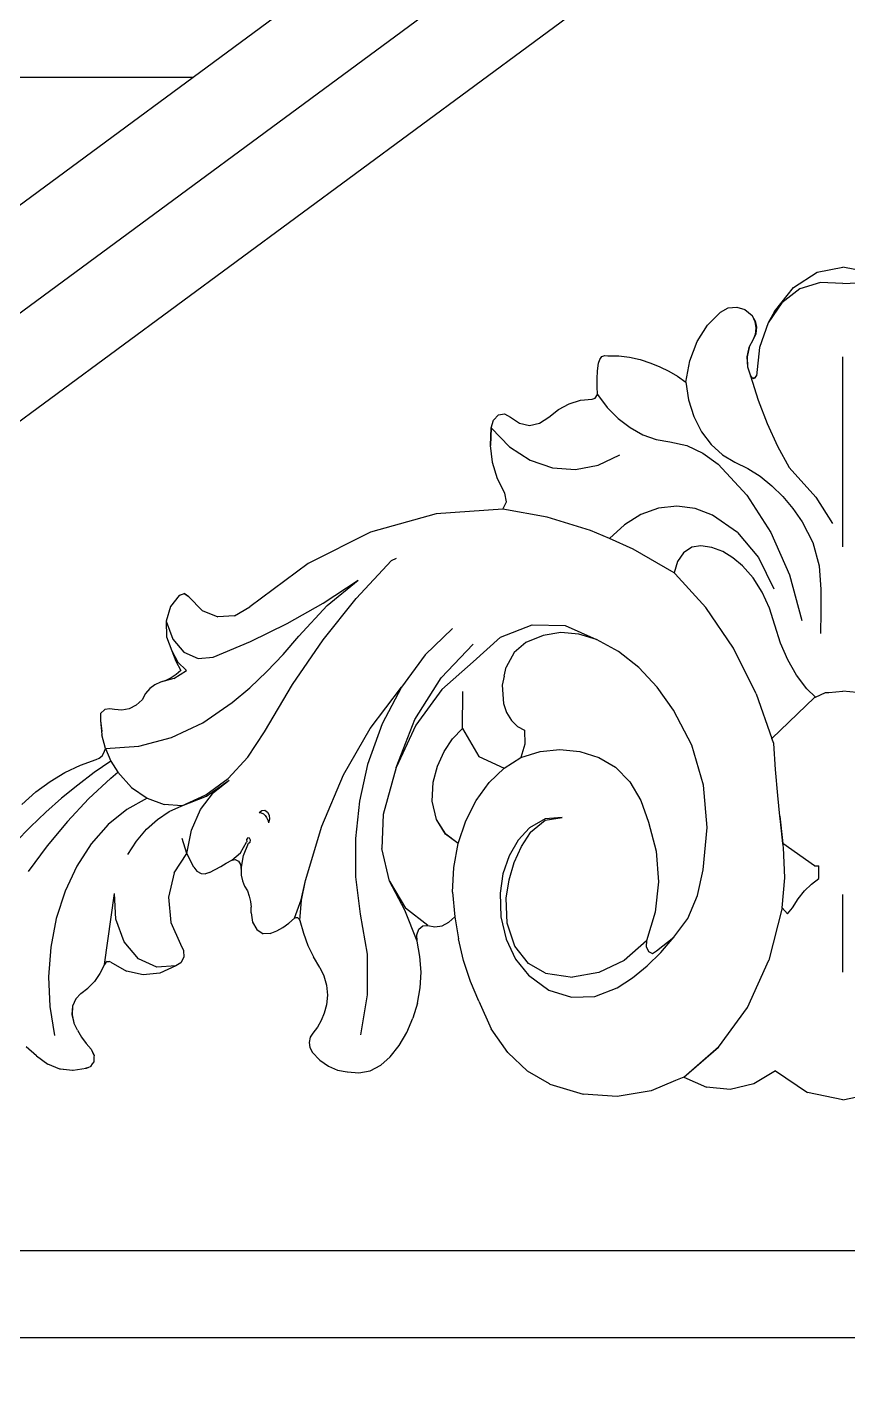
# Model space of a CAD drawing. Header units: inches. Extents: x -343 to 13887, y -13069 to -746.
# Drawn here: x 3020.05 to 3038.94, y -9011.16 to -8980.01 of the extents above; entities that cross this region are included whole.
import ezdxf

# ---------------------------------------------------------------- set-up
doc = ezdxf.new("R2010")
doc.units = ezdxf.units.IN
doc.header["$LTSCALE"] = 17
doc.header["$MEASUREMENT"] = 0
doc.layers.add('OUTLINE', color=1, linetype='Continuous', lineweight=25)

# ---------------------------------------------------------------- blocks, each defined once
blk = doc.blocks.new('dsdssdds')
for p, q in [((322.246, 167.867), (323.125, 168.046)), ((324.004, 167.867), (323.125, 168.046)), ((321.446, 167.347), (322.246, 167.867)), ((322.367, 167.52), (321.66, 167.297)), ((323.125, 167.484), (322.367, 167.52)), ((323.125, 167.484), (323.883, 167.52)), ((320.8, 166.533), (321.446, 167.347)), ((321.66, 167.297), (321.052, 166.829)), ((318.957, 166.507), (319.223, 166.652)), ((319.223, 166.652), (319.509, 166.681)), ((319.509, 166.681), (319.788, 166.592)), ((321.052, 166.829), (320.585, 166.148)), ((318.518, 166.068), (318.957, 166.507)), ((319.788, 166.592), (320.034, 166.393)), ((320.14, 166.214), (320.034, 166.393)), ((320.034, 166.393), (320.124, 166.194)), ((320.124, 166.194), (320.162, 165.967)), ((320.14, 166.214), (320.184, 165.994)), ((320.585, 166.148), (320.288, 165.299)), ((320.8, 166.533), (320.585, 166.148)), ((318.165, 165.505), (318.518, 166.068)), ((320.159, 165.769), (320.069, 165.576)), ((320.143, 165.749), (320.069, 165.576)), ((320.162, 165.967), (320.143, 165.749)), ((320.184, 165.994), (320.159, 165.769)), ((317.912, 164.847), (318.165, 165.505)), ((319.926, 165.3), (319.86, 164.98)), ((319.929, 165.3), (319.864, 164.979)), ((320.069, 165.576), (319.926, 165.3)), ((319.929, 165.3), (320.069, 165.576)), ((320.288, 165.299), (320.182, 164.341)), ((314.769, 164.502), (314.802, 164.767)), ((314.802, 164.767), (314.842, 164.896)), ((314.842, 164.896), (314.919, 164.99)), ((314.919, 164.99), (315.018, 165.034)), ((315.018, 165.034), (315.123, 165.018)), ((315.123, 165.018), (315.492, 165.013)), ((315.492, 165.013), (315.86, 164.97)), ((315.86, 164.97), (316.225, 164.89)), ((316.225, 164.89), (316.584, 164.773)), ((316.584, 164.773), (316.891, 164.645)), ((317.774, 164.126), (317.912, 164.847)), ((319.86, 164.98), (319.877, 164.648)), ((319.864, 164.979), (319.881, 164.647)), ((323.125, 158.508), (323.125, 164.984)), ((314.751, 164.236), (314.769, 164.502)), ((316.891, 164.645), (317.193, 164.495)), ((317.193, 164.495), (317.487, 164.321)), ((317.487, 164.321), (317.774, 164.126)), ((319.877, 164.648), (319.977, 164.341)), ((319.881, 164.647), (319.977, 164.341)), ((319.977, 164.341), (320.241, 163.511)), ((320.021, 164.285), (319.977, 164.341)), ((319.977, 164.341), (320.021, 164.269)), ((320.138, 164.269), (320.182, 164.341)), ((320.138, 164.285), (320.182, 164.341)), ((314.75, 163.968), (314.751, 164.236)), ((314.765, 163.701), (314.75, 163.968)), ((317.774, 164.126), (317.869, 163.519)), ((320.021, 164.285), (320.079, 164.265)), ((320.021, 164.269), (320.079, 164.243)), ((320.079, 164.265), (320.138, 164.285)), ((320.079, 164.243), (320.138, 164.269)), ((313.439, 163.193), (313.804, 163.387)), ((313.804, 163.387), (314.187, 163.502)), ((314.187, 163.502), (314.579, 163.536)), ((314.579, 163.536), (314.691, 163.58)), ((314.691, 163.58), (314.765, 163.701)), ((314.765, 163.701), (315.099, 163.261)), ((317.869, 163.519), (318.05, 162.947)), ((320.241, 163.511), (320.55, 162.71)), ((311.224, 162.828), (311.389, 163.002)), ((311.389, 163.002), (311.597, 163.037)), ((311.597, 163.037), (311.797, 162.925)), ((311.797, 162.925), (312.107, 162.719)), ((312.792, 162.719), (313.102, 162.925)), ((313.102, 162.925), (313.439, 163.193)), ((315.099, 163.261), (315.473, 162.882)), ((318.05, 162.947), (318.308, 162.432)), ((311.12, 161.966), (311.144, 162.559)), ((311.144, 162.559), (311.121, 161.966)), ((311.144, 162.559), (311.224, 162.828)), ((311.144, 162.559), (311.765, 161.921)), ((312.107, 162.719), (312.449, 162.648)), ((312.449, 162.648), (312.792, 162.719)), ((315.473, 162.882), (315.88, 162.57)), ((315.88, 162.57), (316.313, 162.33)), ((320.55, 162.71), (320.903, 161.942)), ((316.313, 162.33), (316.766, 162.167)), ((316.766, 162.167), (317.232, 162.082)), ((317.232, 162.082), (317.809, 161.959)), ((318.308, 162.432), (318.636, 161.991)), ((318.636, 161.991), (319.021, 161.642)), ((311.191, 161.399), (311.12, 161.966)), ((311.191, 161.399), (311.121, 161.966)), ((311.765, 161.921), (312.47, 161.461)), ((314.789, 161.293), (315.527, 161.649)), ((317.809, 161.959), (318.361, 161.706)), ((318.361, 161.706), (318.873, 161.329)), ((319.021, 161.642), (319.449, 161.397)), ((320.903, 161.942), (321.297, 161.21)), ((311.192, 161.38), (311.191, 161.399)), ((311.356, 160.827), (311.192, 161.38)), ((312.47, 161.461), (313.229, 161.197)), ((313.229, 161.197), (314.013, 161.14)), ((314.013, 161.14), (314.789, 161.293)), ((318.873, 161.329), (319.855, 160.27)), ((319.449, 161.397), (319.885, 161.18)), ((319.885, 161.18), (320.304, 160.912)), ((322.201, 160.195), (321.297, 161.21)), ((311.605, 160.334), (311.356, 160.827)), ((320.304, 160.912), (320.703, 160.592)), ((311.665, 160.045), (311.605, 160.334)), ((319.855, 160.27), (320.677, 158.998)), ((320.703, 160.592), (321.079, 160.226)), ((321.079, 160.226), (321.427, 159.815)), ((322.201, 160.195), (322.776, 159.302)), ((311.541, 159.795), (309.265, 159.631)), ((311.541, 159.795), (311.542, 159.797)), ((313.049, 159.524), (311.541, 159.795)), ((311.542, 159.797), (311.665, 160.045)), ((316.85, 159.821), (316.248, 159.61)), ((317.471, 159.889), (316.85, 159.821)), ((318.09, 159.811), (317.471, 159.889)), ((318.69, 159.59), (318.09, 159.811)), ((321.427, 159.815), (321.746, 159.363)), ((309.265, 159.631), (307.035, 159.009)), ((314.533, 159.069), (313.049, 159.524)), ((315.683, 159.261), (315.174, 158.787)), ((316.248, 159.61), (315.683, 159.261)), ((319.538, 158.996), (318.69, 159.59)), ((321.746, 159.363), (322.103, 158.651)), ((307.035, 159.009), (304.901, 157.943)), ((315.174, 158.787), (314.533, 159.069)), ((315.978, 158.433), (315.174, 158.787)), ((319.538, 158.996), (320.247, 158.142)), ((320.677, 158.998), (321.311, 157.558)), ((317.374, 157.623), (315.978, 158.433)), ((317.702, 158.308), (317.492, 158.004)), ((317.978, 158.496), (317.702, 158.308)), ((318.286, 158.547), (317.978, 158.496)), ((318.665, 158.483), (318.286, 158.547)), ((318.665, 158.482), (318.286, 158.547)), ((319.034, 158.346), (318.665, 158.483)), ((318.665, 158.482), (318.665, 158.483)), ((319.033, 158.345), (318.665, 158.482)), ((319.033, 158.345), (319.034, 158.346)), ((319.383, 158.138), (319.033, 158.345)), ((319.383, 158.138), (319.034, 158.346)), ((322.103, 158.651), (322.317, 157.86)), ((304.901, 157.943), (302.914, 156.458)), ((306.544, 156.75), (307.745, 158.047)), ((307.745, 158.047), (307.92, 158.117)), ((317.492, 158.004), (317.374, 157.623)), ((319.706, 157.865), (319.383, 158.138)), ((320.067, 157.448), (319.706, 157.865)), ((320.247, 158.142), (320.772, 157.081)), ((322.317, 157.86), (322.372, 157.049)), ((305.414, 156.592), (306.611, 157.37)), ((305.552, 156.504), (306.611, 157.37)), ((317.407, 157.587), (317.374, 157.623)), ((318.456, 156.435), (317.407, 157.587)), ((318.456, 156.434), (317.407, 157.587)), ((320.376, 156.963), (320.067, 157.448)), ((321.311, 157.558), (321.734, 156.001)), ((300.509, 156.844), (300.682, 156.917)), ((300.682, 156.911), (300.509, 156.844)), ((300.843, 156.803), (300.682, 156.917)), ((300.843, 156.803), (300.682, 156.911)), ((320.626, 156.422), (320.376, 156.963)), ((322.372, 157.049), (322.376, 156.278)), ((300.213, 156.479), (300.07, 155.978)), ((300.509, 156.844), (300.213, 156.479)), ((301.29, 156.343), (300.843, 156.803)), ((302.395, 156.158), (302.914, 156.458)), ((304.189, 155.895), (305.414, 156.592)), ((304.585, 155.464), (305.552, 156.504)), ((305.419, 155.338), (306.544, 156.75)), ((301.29, 156.343), (301.83, 156.118)), ((302.395, 156.158), (301.83, 156.118)), ((318.456, 156.434), (318.456, 156.435)), ((319.397, 155.049), (318.456, 156.434)), ((320.811, 155.836), (320.626, 156.422)), ((322.376, 156.278), (322.366, 155.552)), ((300.07, 155.978), (300.29, 155.364)), ((300.07, 155.978), (300.082, 155.445)), ((302.939, 155.281), (304.189, 155.895)), ((309.825, 155.726), (308.895, 154.821)), ((311.46, 155.429), (312.539, 155.854)), ((312.539, 155.854), (313.664, 155.825)), ((313.522, 155.582), (312.914, 155.484)), ((314.134, 155.535), (313.522, 155.582)), ((313.664, 155.825), (314.731, 155.346)), ((314.731, 155.346), (314.134, 155.535)), ((320.999, 155.226), (320.811, 155.836)), ((300.082, 155.445), (300.255, 154.963)), ((300.29, 155.364), (300.673, 154.913)), ((301.668, 154.75), (302.939, 155.281)), ((304.051, 154.841), (304.585, 155.464)), ((304.374, 153.819), (305.419, 155.338)), ((309.433, 154.047), (310.527, 155.186)), ((310.527, 154.591), (311.46, 155.429)), ((312.328, 155.245), (311.93, 154.908)), ((312.914, 155.484), (312.328, 155.245)), ((315.476, 154.935), (314.731, 155.346)), ((321.247, 154.656), (320.999, 155.226)), ((300.255, 154.963), (300.258, 154.957)), ((300.258, 154.957), (300.402, 154.615)), ((300.258, 154.957), (300.465, 154.576)), ((300.402, 154.615), (300.572, 154.287)), ((300.673, 154.913), (301.158, 154.697)), ((301.158, 154.697), (301.668, 154.75)), ((303.495, 154.255), (304.051, 154.841)), ((308.895, 154.821), (308.089, 153.726)), ((311.93, 154.908), (311.649, 154.402)), ((316.171, 154.39), (315.476, 154.935)), ((320.174, 153.494), (319.397, 155.049)), ((321.549, 154.134), (321.247, 154.656)), ((300.408, 154.153), (300.235, 154.042)), ((300.33, 154.022), (300.755, 154.296)), ((300.572, 154.287), (300.408, 154.153)), ((300.465, 154.576), (300.75, 154.301)), ((300.75, 154.301), (300.755, 154.296)), ((302.918, 153.706), (303.495, 154.255)), ((310.527, 154.591), (309.465, 153.648)), ((311.586, 154.1), (311.649, 154.402)), ((316.802, 153.722), (316.171, 154.39)), ((299.512, 153.679), (299.365, 153.504)), ((299.682, 153.809), (299.512, 153.679)), ((299.869, 153.889), (299.682, 153.809)), ((300.33, 154.022), (299.869, 153.889)), ((300.055, 153.954), (299.869, 153.889)), ((300.235, 154.042), (300.055, 153.954)), ((302.321, 153.196), (302.918, 153.706)), ((303.417, 152.201), (304.374, 153.819)), ((307.023, 152.318), (308.089, 153.726)), ((308.089, 153.726), (307.429, 152.469)), ((308.544, 152.625), (309.433, 154.047)), ((311.586, 154.1), (311.522, 153.797)), ((311.522, 153.797), (311.567, 153.171)), ((317.358, 152.943), (316.802, 153.722)), ((321.901, 153.671), (321.549, 154.134)), ((299.043, 153.106), (299.249, 153.293)), ((299.365, 153.504), (299.249, 153.293)), ((309.465, 153.648), (308.576, 152.428)), ((310.167, 152.32), (310.176, 153.575)), ((320.174, 153.494), (320.712, 151.975)), ((320.712, 151.975), (322.158, 153.373)), ((321.901, 153.671), (322.191, 153.388)), ((322.158, 153.373), (322.191, 153.388)), ((322.191, 153.388), (322.541, 153.539)), ((322.541, 153.539), (322.647, 153.541)), ((322.647, 153.541), (323.125, 153.582)), ((323.603, 153.541), (323.125, 153.582)), ((297.833, 152.828), (297.828, 152.593)), ((297.835, 152.799), (297.828, 152.593)), ((297.977, 152.965), (297.833, 152.828)), ((298.144, 152.987), (297.977, 152.965)), ((298.312, 152.965), (298.144, 152.987)), ((298.562, 152.938), (298.312, 152.965)), ((298.809, 152.985), (298.562, 152.938)), ((299.043, 153.106), (298.809, 152.985)), ((301.315, 152.504), (302.321, 153.196)), ((311.567, 153.171), (311.669, 152.855)), ((311.669, 152.855), (311.83, 152.586)), ((311.669, 152.855), (311.831, 152.587)), ((317.985, 151.749), (317.358, 152.943)), ((297.828, 152.593), (297.879, 152.103)), ((297.828, 152.593), (297.872, 152.209)), ((300.246, 152.009), (301.315, 152.504)), ((306.112, 150.73), (307.023, 152.318)), ((307.429, 152.469), (306.933, 151.085)), ((307.9, 150.986), (308.544, 152.625)), ((308.576, 152.428), (307.9, 150.986)), ((309.824, 151.964), (310.167, 152.32)), ((310.167, 152.32), (310.723, 151.362)), ((311.83, 152.586), (312.039, 152.383)), ((311.831, 152.587), (312.039, 152.383)), ((312.039, 152.383), (312.28, 152.261)), ((298.004, 151.638), (297.879, 152.103)), ((299.135, 151.718), (300.246, 152.009)), ((302.849, 151.334), (303.417, 152.201)), ((309.536, 151.531), (309.824, 151.964)), ((309.537, 151.53), (309.824, 151.964)), ((312.28, 152.261), (312.29, 151.778)), ((320.773, 151.805), (320.712, 151.975)), ((297.788, 151.304), (297.881, 151.389)), ((297.881, 151.389), (297.955, 151.503)), ((297.955, 151.503), (298.004, 151.638)), ((298.004, 151.638), (299.135, 151.718)), ((298.004, 151.638), (298.004, 151.637)), ((298.004, 151.637), (298.184, 151.206)), ((309.314, 151.034), (309.536, 151.531)), ((309.315, 151.033), (309.537, 151.53)), ((312.29, 151.778), (312.152, 151.331)), ((312.152, 151.331), (312.811, 151.529)), ((312.811, 151.529), (313.485, 151.595)), ((313.485, 151.595), (314.159, 151.529)), ((314.159, 151.529), (314.817, 151.331)), ((318.375, 150.388), (317.985, 151.749)), ((320.835, 150.915), (320.773, 151.805)), ((296.618, 150.82), (297.143, 151.067)), ((297.143, 151.067), (297.682, 151.254)), ((298.184, 151.206), (297.614, 150.81)), ((297.682, 151.254), (297.788, 151.304)), ((298.184, 151.206), (298.418, 150.826)), ((302.177, 150.61), (302.849, 151.334)), ((306.933, 151.085), (306.654, 149.843)), ((307.9, 150.986), (307.467, 149.387)), ((309.166, 150.49), (309.314, 151.034)), ((309.166, 150.49), (309.315, 151.033)), ((310.723, 151.362), (311.582, 150.965)), ((311.069, 150.471), (311.582, 150.965)), ((311.582, 150.965), (312.152, 151.331)), ((314.817, 151.331), (315.379, 151.001)), ((315.379, 151.001), (315.865, 150.502)), ((320.91, 150.027), (320.835, 150.915)), ((295.625, 150.151), (296.11, 150.514)), ((296.11, 150.514), (296.618, 150.82)), ((297.614, 150.81), (297.054, 150.387)), ((298.184, 150.623), (297.425, 149.916)), ((298.184, 150.623), (298.419, 150.824)), ((298.418, 150.826), (298.419, 150.824)), ((298.419, 150.824), (298.419, 150.823)), ((298.419, 150.823), (298.883, 150.308)), ((301.421, 150.053), (302.177, 150.61)), ((301.441, 150.009), (302.214, 150.549)), ((301.679, 150.138), (302.214, 150.549)), ((305.373, 148.991), (306.112, 150.73)), ((309.129, 149.836), (309.166, 150.49)), ((309.133, 149.839), (309.166, 150.49)), ((310.629, 149.866), (311.069, 150.471)), ((315.865, 150.502), (316.248, 149.864)), ((295.144, 149.719), (295.625, 150.151)), ((297.054, 150.387), (296.505, 149.938)), ((298.883, 150.308), (299.415, 149.938)), ((300.604, 149.678), (301.421, 150.053)), ((300.604, 149.678), (301.441, 150.009)), ((301.242, 149.557), (301.679, 150.138)), ((318.503, 148.94), (318.375, 150.388)), ((320.98, 149.331), (320.91, 150.027)), ((296.505, 149.938), (295.969, 149.464)), ((297.425, 149.916), (296.7, 149.147)), ((298.727, 149.559), (298.086, 149.038)), ((299.415, 149.938), (298.727, 149.559)), ((299.415, 149.938), (299.418, 149.936)), ((299.418, 149.936), (300, 149.722)), ((300.601, 149.679), (300, 149.722)), ((300.175, 149.484), (300.601, 149.679)), ((300.601, 149.679), (300.604, 149.678)), ((300.933, 148.844), (301.242, 149.557)), ((303.323, 149.519), (303.424, 149.526)), ((303.424, 149.526), (303.516, 149.468)), ((306.654, 149.843), (306.517, 148.56)), ((309.129, 149.836), (309.133, 149.839)), ((309.276, 149.213), (309.129, 149.836)), ((309.282, 149.218), (309.133, 149.839)), ((310.276, 149.167), (310.629, 149.866)), ((316.248, 149.864), (316.507, 149.123)), ((295.969, 149.464), (295.445, 148.966)), ((296.7, 149.147), (296.012, 148.321)), ((299.393, 148.879), (299.769, 149.217)), ((299.769, 149.217), (300.175, 149.484)), ((303.236, 149.447), (303.323, 149.519)), ((303.236, 149.447), (303.31, 149.435)), ((303.31, 149.435), (303.379, 149.402)), ((303.379, 149.402), (303.441, 149.348)), ((303.441, 149.348), (303.492, 149.277)), ((303.492, 149.277), (303.53, 149.191)), ((303.516, 149.468), (303.576, 149.358)), ((303.53, 149.191), (303.551, 149.097)), ((303.589, 149.223), (303.551, 149.097)), ((303.576, 149.358), (303.589, 149.223)), ((307.467, 149.387), (307.416, 148.22)), ((309.587, 148.71), (309.276, 149.213)), ((309.592, 148.713), (309.282, 149.218)), ((310.02, 148.396), (310.276, 149.167)), ((312.985, 149.233), (312.454, 148.934)), ((312.488, 148.778), (312.982, 149.192)), ((312.982, 149.192), (313.56, 149.283)), ((313.56, 149.283), (312.985, 149.233)), ((316.507, 149.123), (316.769, 148.133)), ((320.98, 149.331), (321.086, 148.394)), ((320.999, 149.141), (320.98, 149.331)), ((321.086, 148.394), (320.999, 149.141)), ((295.445, 148.966), (294.935, 148.443)), ((298.086, 149.038), (297.513, 148.388)), ((299.054, 148.479), (299.393, 148.879)), ((300.773, 148.05), (300.933, 148.844)), ((304.82, 147.133), (305.373, 148.991)), ((310.016, 148.398), (309.587, 148.71)), ((310.016, 148.398), (309.592, 148.713)), ((312.454, 148.934), (312.061, 148.508)), ((312.177, 148.293), (312.486, 148.774)), ((312.179, 148.293), (312.486, 148.774)), ((312.486, 148.774), (312.488, 148.778)), ((318.363, 147.495), (318.503, 148.94)), ((296.012, 148.321), (295.364, 147.439)), ((297.513, 148.388), (297.02, 147.626)), ((298.758, 148.022), (299.054, 148.479)), ((300.773, 148.05), (300.615, 148.569)), ((302.599, 148.08), (302.807, 148.441)), ((302.701, 147.986), (302.871, 148.405)), ((302.848, 148.584), (302.806, 148.527)), ((302.806, 148.527), (302.813, 148.449)), ((302.807, 148.441), (302.813, 148.449)), ((302.907, 148.578), (302.848, 148.584)), ((302.871, 148.405), (302.925, 148.437)), ((302.941, 148.514), (302.907, 148.578)), ((302.925, 148.437), (302.941, 148.514)), ((306.517, 148.56), (306.524, 147.264)), ((307.681, 147.107), (307.416, 148.22)), ((309.869, 147.577), (310.02, 148.396)), ((310.02, 148.396), (310.016, 148.398)), ((312.061, 148.508), (311.753, 147.974)), ((311.931, 147.747), (312.177, 148.293)), ((312.177, 148.293), (312.179, 148.293)), ((321.086, 148.391), (321.086, 148.394)), ((322.158, 147.634), (321.086, 148.391)), ((321.102, 148.257), (321.086, 148.391)), ((321.155, 147.225), (321.102, 148.257)), ((300.341, 147.398), (300.773, 148.05)), ((301.005, 147.586), (300.773, 148.05)), ((301.927, 147.616), (302.116, 147.721)), ((302.116, 147.721), (302.305, 147.828)), ((302.305, 147.828), (302.599, 148.08)), ((302.305, 147.828), (302.42, 147.85)), ((302.42, 147.85), (302.529, 147.794)), ((302.529, 147.794), (302.602, 147.674)), ((302.622, 147.522), (302.701, 147.986)), ((311.753, 147.974), (311.544, 147.36)), ((311.754, 147.155), (311.931, 147.747)), ((316.769, 148.133), (316.847, 147.089)), ((297.02, 147.626), (296.62, 146.77)), ((300.341, 147.398), (300.147, 146.568)), ((301.005, 147.586), (301.008, 147.583)), ((301.008, 147.583), (301.118, 147.455)), ((301.118, 147.455), (301.255, 147.378)), ((301.255, 147.378), (301.403, 147.362)), ((301.548, 147.408), (301.403, 147.362)), ((301.548, 147.408), (301.738, 147.511)), ((301.738, 147.511), (301.927, 147.616)), ((302.602, 147.674), (302.622, 147.522)), ((302.622, 147.522), (302.627, 147.317)), ((302.627, 147.317), (302.666, 147.118)), ((306.524, 147.264), (306.674, 145.983)), ((309.829, 146.736), (309.869, 147.577)), ((311.544, 147.36), (311.447, 146.699)), ((318.179, 146.625), (318.363, 147.495)), ((321.06, 146.198), (321.155, 147.225)), ((322.158, 147.634), (322.312, 147.634)), ((322.312, 147.205), (322.312, 147.634)), ((296.62, 146.77), (296.323, 145.841)), ((302.666, 147.118), (302.738, 146.937)), ((302.738, 146.937), (302.839, 146.782)), ((302.839, 146.782), (302.897, 146.604)), ((304.666, 146.471), (304.82, 147.133)), ((304.683, 146.46), (304.82, 147.133)), ((308.196, 146.126), (307.681, 147.107)), ((307.681, 147.107), (308.227, 146.192)), ((311.653, 146.533), (311.754, 147.155)), ((311.653, 146.533), (311.755, 147.154)), ((311.754, 147.155), (311.755, 147.154)), ((316.847, 147.089), (316.735, 146.051)), ((321.601, 146.505), (321.815, 146.777)), ((321.815, 146.777), (322.054, 147.012)), ((322.054, 147.012), (322.312, 147.205)), ((297.966, 144.275), (298.304, 146.69)), ((298.349, 145.821), (298.304, 146.69)), ((300.147, 146.568), (300.225, 145.705)), ((302.897, 146.604), (302.938, 146.417)), ((302.938, 146.417), (302.96, 146.225)), ((304.442, 145.846), (304.666, 146.471)), ((304.619, 145.769), (304.683, 146.46)), ((309.829, 146.736), (309.9, 145.898)), ((311.447, 146.699), (311.477, 145.898)), ((311.653, 146.533), (311.653, 146.532)), ((311.688, 145.679), (311.653, 146.532)), ((317.839, 145.842), (318.179, 146.625)), ((321.414, 146.198), (321.601, 146.505)), ((323.125, 144.007), (323.125, 146.66)), ((296.323, 145.841), (296.135, 144.86)), ((302.963, 146.03), (302.96, 146.225)), ((302.963, 146.03), (302.964, 146.029)), ((302.964, 146.029), (303.008, 145.713)), ((304.442, 145.846), (304.25, 145.678)), ((304.442, 145.846), (304.492, 145.873)), ((304.492, 145.873), (304.546, 145.867)), ((304.546, 145.867), (304.591, 145.83)), ((306.674, 145.983), (306.915, 144.626)), ((308.615, 145.068), (308.196, 146.126)), ((308.981, 145.596), (308.227, 146.192)), ((309.9, 145.898), (309.699, 145.708)), ((309.9, 145.898), (310.025, 145.142)), ((311.477, 145.898), (311.658, 145.133)), ((316.735, 146.051), (316.441, 145.078)), ((317.363, 145.198), (317.839, 145.842)), ((321.06, 146.198), (320.608, 144.415)), ((321.06, 146.198), (321.237, 145.999)), ((321.237, 145.999), (321.414, 146.198)), ((298.638, 145.04), (298.349, 145.821)), ((300.225, 145.705), (300.561, 144.96)), ((303.008, 145.713), (303.155, 145.458)), ((303.155, 145.458), (303.373, 145.32)), ((303.616, 145.329), (303.835, 145.418)), ((303.835, 145.418), (304.047, 145.535)), ((304.047, 145.535), (304.25, 145.678)), ((304.591, 145.83), (304.619, 145.769)), ((304.619, 145.769), (304.743, 145.337)), ((308.604, 145.285), (308.679, 145.478)), ((308.679, 145.478), (308.818, 145.593)), ((308.818, 145.593), (308.981, 145.596)), ((308.981, 145.596), (309.225, 145.553)), ((309.225, 145.553), (309.47, 145.591)), ((309.47, 145.591), (309.699, 145.708)), ((311.952, 144.901), (311.688, 145.679)), ((299.127, 144.463), (298.638, 145.04)), ((300.561, 144.96), (300.663, 144.75)), ((303.616, 145.329), (303.373, 145.32)), ((304.743, 145.337), (304.898, 144.923)), ((304.898, 144.923), (305.084, 144.533)), ((308.615, 145.068), (308.604, 145.285)), ((308.716, 144.548), (308.615, 145.068)), ((310.204, 144.406), (310.025, 145.142)), ((311.658, 145.133), (311.977, 144.454)), ((316.441, 145.078), (315.676, 144.411)), ((316.441, 145.078), (316.419, 144.879)), ((316.782, 144.731), (317.363, 145.198)), ((316.926, 144.683), (317.363, 145.198)), ((296.135, 144.86), (296.061, 143.852)), ((299.744, 144.176), (299.127, 144.463)), ((300.665, 144.518), (300.569, 144.325)), ((300.663, 144.75), (300.665, 144.518)), ((305.299, 144.17), (305.084, 144.533)), ((306.915, 144.626), (306.922, 143.232)), ((308.752, 144.014), (308.716, 144.548)), ((312.41, 144.304), (311.952, 144.901)), ((311.977, 144.454), (312.415, 143.904)), ((316.419, 144.879), (316.5, 144.709)), ((316.457, 144.222), (316.926, 144.683)), ((316.5, 144.709), (316.644, 144.65)), ((316.644, 144.65), (316.782, 144.731)), ((297.966, 144.275), (297.811, 143.966)), ((297.966, 144.275), (298.001, 144.367)), ((298.007, 144.337), (297.966, 144.275)), ((298.062, 144.374), (298.007, 144.337)), ((298.062, 144.374), (298.124, 144.378)), ((298.182, 144.351), (298.124, 144.378)), ((298.182, 144.351), (298.71, 144.042)), ((299.278, 143.914), (298.71, 144.042)), ((300.398, 144.222), (299.744, 144.176)), ((300.398, 144.222), (299.852, 143.975)), ((300.569, 144.325), (300.398, 144.222)), ((305.299, 144.17), (305.443, 143.888)), ((308.724, 143.48), (308.752, 144.014)), ((310.436, 143.696), (310.204, 144.406)), ((312.999, 143.97), (312.41, 144.304)), ((314.817, 143.993), (313.909, 143.843)), ((315.676, 144.411), (314.817, 143.993)), ((315.959, 143.818), (316.457, 144.222)), ((319.872, 142.809), (320.608, 144.415)), ((296.061, 143.852), (296.103, 142.841)), ((297.621, 143.693), (297.403, 143.462)), ((297.811, 143.966), (297.621, 143.693)), ((299.852, 143.975), (299.278, 143.914)), ((305.443, 143.888), (305.532, 143.568)), ((305.532, 143.568), (305.561, 143.229)), ((310.718, 143.02), (310.436, 143.696)), ((312.415, 143.904), (313.112, 143.4)), ((312.999, 143.97), (313.909, 143.843)), ((315.436, 143.474), (315.959, 143.818)), ((296.984, 143.103), (296.877, 142.85)), ((296.987, 143.102), (296.88, 142.849)), ((297.161, 143.278), (296.984, 143.103)), ((296.987, 143.102), (296.984, 143.103)), ((297.161, 143.278), (296.987, 143.102)), ((297.161, 143.278), (297.403, 143.462)), ((305.561, 143.229), (305.528, 142.891)), ((306.922, 143.232), (306.694, 141.871)), ((308.631, 142.958), (308.724, 143.48)), ((313.112, 143.4), (313.882, 143.152)), ((313.882, 143.152), (314.675, 143.177)), ((314.675, 143.177), (315.436, 143.474)), ((296.103, 142.841), (296.26, 141.851)), ((296.877, 142.85), (296.856, 142.561)), ((296.88, 142.849), (296.859, 142.56)), ((305.457, 142.616), (305.354, 142.361)), ((305.528, 142.891), (305.457, 142.616)), ((308.631, 142.958), (308.473, 142.439)), ((310.718, 143.02), (311.145, 142.074)), ((318.889, 141.458), (319.872, 142.809)), ((296.859, 142.56), (296.856, 142.561)), ((296.856, 142.561), (296.926, 142.284)), ((296.859, 142.56), (296.926, 142.284)), ((296.926, 142.284), (296.926, 142.283)), ((297.047, 142.031), (296.926, 142.283)), ((305.354, 142.361), (305.22, 142.131)), ((308.264, 141.955), (308.473, 142.439)), ((297.047, 142.031), (297.186, 141.795)), ((297.186, 141.795), (297.342, 141.578)), ((304.973, 141.793), (304.938, 141.617)), ((305.061, 141.933), (304.973, 141.793)), ((305.22, 142.131), (305.061, 141.933)), ((308.004, 141.515), (308.264, 141.955)), ((311.708, 141.266), (311.145, 142.074)), ((295.654, 141.154), (295.293, 141.459)), ((297.342, 141.578), (297.512, 141.383)), ((297.512, 141.383), (297.607, 141.196)), ((297.512, 141.383), (297.607, 141.185)), ((304.938, 141.617), (304.962, 141.438)), ((304.962, 141.438), (305.038, 141.293)), ((305.038, 141.293), (305.04, 141.288)), ((305.04, 141.288), (305.043, 141.286)), ((305.043, 141.286), (305.301, 141.01)), ((307.702, 141.128), (308.004, 141.515)), ((312.384, 140.629), (311.708, 141.266)), ((317.706, 140.427), (318.887, 141.46)), ((317.706, 140.427), (318.889, 141.458)), ((318.889, 141.458), (318.887, 141.46)), ((295.654, 141.154), (296.032, 140.875)), ((296.446, 140.707), (296.032, 140.875)), ((297.417, 140.759), (297.305, 140.727)), ((297.417, 140.759), (297.338, 140.727)), ((297.481, 140.778), (297.417, 140.759)), ((297.5, 140.793), (297.481, 140.778)), ((297.489, 140.789), (297.481, 140.778)), ((297.55, 140.88), (297.489, 140.789)), ((297.5, 140.793), (297.489, 140.789)), ((297.55, 140.88), (297.5, 140.793)), ((297.597, 140.951), (297.55, 140.88)), ((297.602, 140.972), (297.597, 140.951)), ((297.598, 140.963), (297.597, 140.951)), ((297.605, 141.114), (297.598, 140.963)), ((297.602, 140.972), (297.598, 140.963)), ((297.605, 141.114), (297.602, 140.972)), ((297.609, 141.181), (297.605, 141.114)), ((297.607, 141.196), (297.607, 141.185)), ((297.607, 141.185), (297.609, 141.181)), ((305.301, 141.01), (305.594, 140.801)), ((305.594, 140.801), (305.911, 140.667)), ((307.016, 140.65), (307.378, 140.837)), ((307.697, 141.124), (307.378, 140.837)), ((307.697, 141.124), (307.702, 141.128)), ((296.454, 140.706), (296.446, 140.707)), ((296.462, 140.703), (296.454, 140.706)), ((296.876, 140.657), (296.454, 140.706)), ((296.876, 140.657), (296.462, 140.703)), ((296.901, 140.654), (296.876, 140.657)), ((297.338, 140.727), (296.901, 140.654)), ((305.911, 140.667), (306.239, 140.613)), ((306.239, 140.613), (306.242, 140.613)), ((306.242, 140.613), (306.247, 140.612)), ((306.247, 140.612), (306.631, 140.574)), ((306.631, 140.574), (307.016, 140.65)), ((313.132, 140.198), (312.384, 140.629)), ((317.425, 140.311), (316.595, 139.968)), ((317.706, 140.427), (317.425, 140.311)), ((317.706, 140.427), (318.479, 140.09)), ((320.827, 140.643), (320.091, 140.203)), ((320.833, 140.647), (320.827, 140.643)), ((320.833, 140.647), (321.92, 139.907)), ((313.144, 140.191), (313.132, 140.198)), ((313.144, 140.191), (314.279, 139.848)), ((315.441, 139.773), (314.279, 139.848)), ((316.595, 139.968), (315.441, 139.773)), ((319.29, 140.014), (318.479, 140.09)), ((320.091, 140.203), (319.29, 140.014)), ((323.125, 139.654), (321.92, 139.907)), ((323.125, 139.654), (324.331, 139.907))]:
    blk.add_line(p, q)

msp = doc.modelspace()

# ---------------------------------------------------------------- linework, layer by layer
at = {"layer": 'OUTLINE'}
for p, q in [((2981.832, -9012.163), (3037.539, -8971.079)), ((2987.914, -9010.163), (3037.572, -8973.539)), ((2993.995, -9008.163), (3037.605, -8976)), ((2993.995, -9008.163), (3083.777, -9008.163)), ((2987.914, -9010.163), (3090.147, -9010.163))]:
    msp.add_line(p, q, dxfattribs=at)
msp.add_lwpolyline([(3052.014, -8981.163), (3106.786, -8981.163), (3106.786, -8919.163), (3014.786, -8919.163), (3014.786, -8981.163), (3023.866, -8981.163)], dxfattribs=at)

# ---------------------------------------------------------------- block references
at = {"xscale": 0.6751174146065075, "yscale": 0.6751174146065075, "zscale": 0.6751174146065075}
msp.add_blockref('dsdssdds', (2820.673, -9098.979), dxfattribs=at)

doc.saveas('drawing.dxf')
